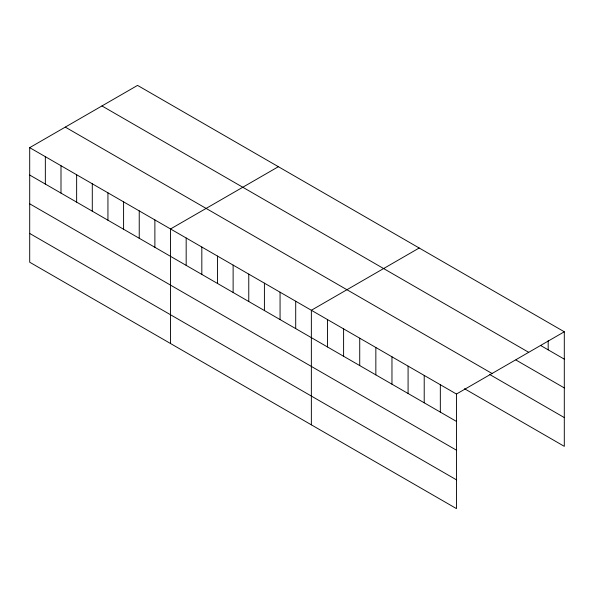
<?xml version="1.0" encoding="UTF-8"?>
<svg xmlns="http://www.w3.org/2000/svg" width="594" height="594" viewBox="0 0 594 594"><rect width="100%" height="100%" fill="white"/><g stroke="black" fill="none" stroke-linecap="round" stroke-linejoin="round"><path stroke-width="0.89" d="M29.7 147.654L456.452 394.037L456.452 508.605L29.7 262.221L29.7 147.654L137.548 85.395L564.3 331.779L564.3 446.346L464.501 388.721M278.378 166.699L170.53 228.965L170.53 343.532M419.201 248.002L311.36 310.268L311.36 424.836M456.452 394.037L564.3 331.779M540.503 345.418L564.3 359.155M101.96 105.94L528.712 352.324M515.934 360.001L564.3 387.927M65.288 127.109L492.04 373.492M489.835 374.576L564.3 417.575M29.7 175.037L456.452 421.421M29.7 203.809L456.452 450.193M29.7 233.449L456.452 479.833M548.18 340.718L548.18 349.851M440.332 384.734L440.332 412.11M424.213 375.423L424.213 402.806M408.085 366.119L408.085 393.495M391.966 356.808L391.966 384.192M375.846 347.505L375.846 374.881M359.726 338.194L359.726 365.57M343.599 328.883L343.599 356.266M327.48 319.579L327.48 346.955M295.708 301.24L295.708 328.616M280.064 292.203L280.064 319.579M264.412 283.167L264.412 310.551M248.767 274.131L248.767 301.514M233.123 265.102L233.123 292.478M217.471 256.066L217.471 283.442M201.826 247.03L201.826 274.413M186.174 238.001L186.174 265.377M154.878 219.929L154.878 247.312M139.234 210.892L139.234 238.276M123.589 201.863L123.589 229.239M107.937 192.827L107.937 220.203M92.293 183.791L92.293 211.174M76.641 174.762L76.641 202.138M60.996 165.726L60.996 193.102M45.344 156.69L45.344 184.073"/></g></svg>
